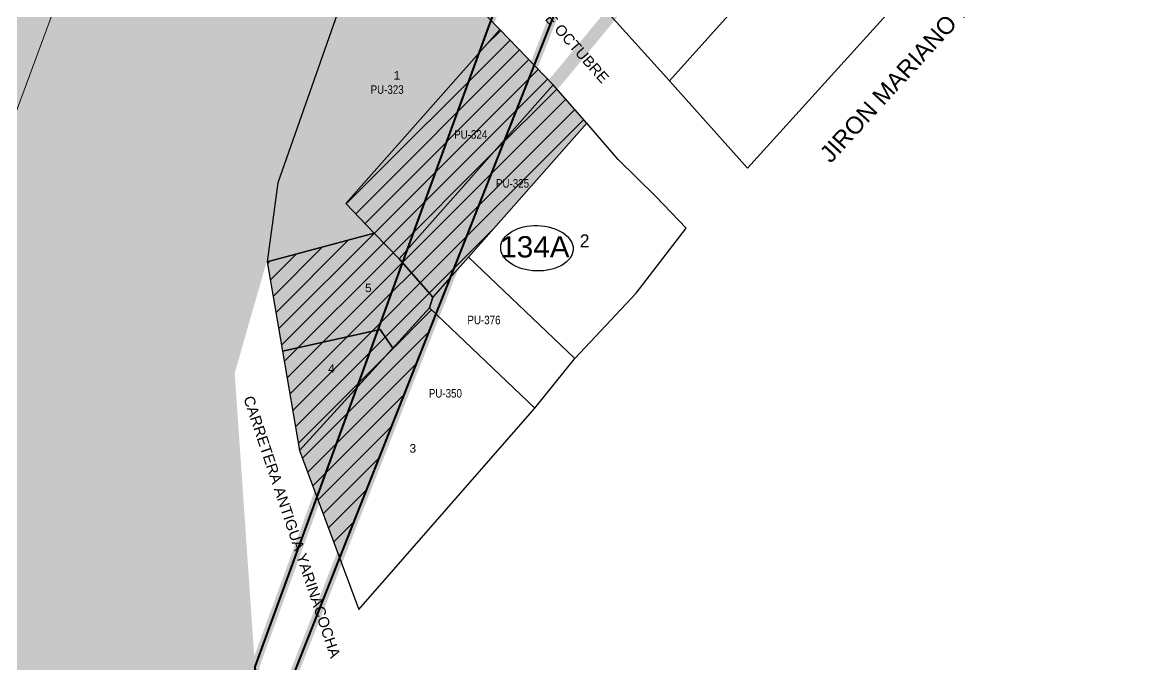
# Model space of a CAD drawing. Header units: metres. Extents: x 546056 to 547654, y 9072317 to 9075555.
# Drawn here: x 547336.3 to 547598.8, y 9074856.6 to 9075007.4 of the extents above; entities that cross this region are included whole.
import ezdxf
from ezdxf.enums import TextEntityAlignment as Align

# ---------------------------------------------------------------- set-up
doc = ezdxf.new("R2010")
doc.units = ezdxf.units.M
doc.linetypes.add('DASHED', pattern=[0.75, 0.5, -0.25])
doc.layers.get('0').update_dxf_attribs({"color": 130})
for name, color, linetype in [('0-poligonos', 7, 'DASHED'), ('000 COLINDANTE', 8, 'Continuous'), ('1. HACHT_FALTA EMPADRONAR', 1, 'Continuous'), ('2. HACHT_ EMPADRONADO', 2, 'Continuous'), ('3. HACHT_ADQUIRIDO', 3, 'Continuous'), ('CODIGO PREDIO', 5, 'Continuous'), ('ENTREGADOS A OPAT', 130, 'Continuous'), ('LOTES', 7, 'Continuous'), ('LOTES_PREDIOS', 7, 'Continuous'), ('MANZANA', 7, 'Continuous'), ('VIAS', 7, 'Continuous')]:
    doc.layers.add(name, color=color, linetype=linetype)
doc.styles.add('arial', font='arial.ttf', dxfattribs={"height": 0.1})
doc.styles.add('CODIGO', font='ARIALN.TTF')

msp = doc.modelspace()

# ---------------------------------------------------------------- hatches: boundary and pattern name
at = {"true_color": 0xbdeeff, "transparency": 33554559}
h = msp.add_hatch(color=254, dxfattribs=at)
h.dxf.hatch_style = 1
h.paths.add_polyline_path([(547349.3, 9074052.99), (547347.59, 9074107.75), (547335.9, 9074188.46), (547321.31, 9074245.17), (547392.34, 9074835.03), (547386.14, 9074925.07), (547416.57, 9075031.22), (547427.05, 9075045.78), (547416.93, 9075067.03), (547415.18, 9075076.21), (547429.51, 9075118.23), (547422.26, 9075124.53), (547421.14, 9075147.77), (547434.77, 9075162.43), (547439.89, 9075179.38), (547443.64, 9075197.78), (547462.71, 9075245.98), (547577.46, 9075370.75), (547399.73, 9075531.63), (547385.41, 9075513.8), (547357.77, 9075439.43), (547355.99, 9075440.1), (546239.78, 9072396.33), (546249.8, 9072358.35), (546734.39, 9072481.83), (546808.97, 9072697.79), (546816.43, 9072719.67), (546868.02, 9072857.11), (546870.42, 9072863.77), (547105.84, 9072927.93), (547071.26, 9073050.57), (547073.1, 9073080.4), (547077.07, 9073179.84), (547032.15, 9073499.03), (547079.36, 9073627.77), (547075.7, 9073729.58), (547086.01, 9073756.98), (547074.43, 9073809.59), (547233.46, 9073846.21), (547328.77, 9073908.99)])
at = {"layer": '2. HACHT_ EMPADRONADO', "lineweight": 0}
h = msp.add_hatch(color=50, dxfattribs=at)
h.dxf.hatch_style = 1
h.paths.add_polyline_path([(547424.87, 9075029.85), (547412.2, 9075015.19), (547396.22, 9074969.74), (547393.72, 9074951.21), (547418.89, 9074957.93), (547412.23, 9074964.87), (547443.49, 9075000.21), (547446.29, 9075007.88)])
h.paths.add_polyline_path([(547448.37, 9075005.74), (547446.29, 9075007.88), (547443.49, 9075000.21)])
h.paths.add_polyline_path([(547417.52, 9074990.07), (547426.31, 9074990.07), (547426.31, 9074993.14), (547417.52, 9074993.14)], flags=24)
h.paths.add_polyline_path([(547422.91, 9074993.45), (547425.47, 9074993.45), (547425.47, 9074996.46), (547422.91, 9074996.46)], flags=24)
at = {"layer": '3. HACHT_ADQUIRIDO', "lineweight": 0, "ltscale": 0.3}
h = msp.add_hatch(color=92, dxfattribs=at)
h.dxf.hatch_style = 1
h.paths.add_polyline_path([(547443.49, 9075000.21), (547412.23, 9074964.87), (547418.89, 9074957.93), (547424.72, 9074951.85), (547426.62, 9074954.01)])
h.paths.add_polyline_path([(547449.56, 9074979.95), (547456.43, 9074997.34), (547448.37, 9075005.74), (547443.49, 9075000.21), (547426.62, 9074954.01)])
h.paths.add_polyline_path([(547460.86, 9074992.72), (547456.43, 9074997.34), (547449.56, 9074979.95)])
h.paths.add_polyline_path([(547437.12, 9074979.54), (547445.91, 9074979.54), (547445.91, 9074982.6), (547437.12, 9074982.6)], flags=24)
h = msp.add_hatch(color=92, dxfattribs=at)
h.dxf.hatch_style = 1
h.paths.add_polyline_path([(547426.62, 9074954.01), (547424.72, 9074951.85), (547425.51, 9074950.96)])
h.paths.add_polyline_path([(547449.56, 9074979.95), (547426.62, 9074954.01), (547425.51, 9074950.96), (547432.65, 9074942.86), (547436.74, 9074947.49)])
h.paths.add_polyline_path([(547468.79, 9074983.73), (547460.86, 9074992.72), (547449.56, 9074979.95), (547436.74, 9074947.49), (547440.98, 9074952.28)])
h.paths.add_polyline_path([(547446.95, 9074968.04), (547455.74, 9074968.04), (547455.74, 9074971.11), (547446.95, 9074971.11)], flags=24)
h = msp.add_hatch(color=92, dxfattribs=at)
h.dxf.hatch_style = 1
h.paths.add_polyline_path([(547425.51, 9074950.96), (547424.72, 9074951.85), (547418.89, 9074957.93), (547393.72, 9074951.21), (547397.35, 9074930.19), (547419.74, 9074935.14)])
h.paths.add_polyline_path([(547431.88, 9074940.34), (547432.65, 9074942.86), (547425.51, 9074950.96), (547419.74, 9074935.14), (547420.27, 9074935.26), (547423.28, 9074930.92)])
h.paths.add_polyline_path([(547419.74, 9074935.14), (547397.35, 9074930.19), (547401.38, 9074906.92), (547414.81, 9074921.64)])
h.paths.add_polyline_path([(547416.22, 9074943.54), (547418.78, 9074943.54), (547418.78, 9074946.55), (547416.22, 9074946.55)], flags=24)
h.paths.add_polyline_path([(547407.57, 9074924.62), (547410.12, 9074924.62), (547410.12, 9074927.62), (547407.57, 9074927.62)], flags=24)
h = msp.add_hatch(color=92, dxfattribs=at)
h.dxf.hatch_style = 1
h.paths.add_polyline_path([(547436.74, 9074947.49), (547432.65, 9074942.86), (547431.88, 9074940.34), (547433.36, 9074938.93)])
h = msp.add_hatch(color=92, dxfattribs=at)
h.dxf.hatch_style = 1
h.paths.add_polyline_path([(547433.36, 9074938.93), (547431.88, 9074940.34), (547414.81, 9074921.64), (547405.45, 9074895.99), (547410.77, 9074881.7)])
h.paths.add_polyline_path([(547414.81, 9074921.64), (547401.38, 9074906.92), (547405.45, 9074895.99)])
h = msp.add_hatch(color=92, dxfattribs=at)
h.dxf.hatch_style = 1
h.paths.add_polyline_path([(547423.28, 9074930.92), (547420.27, 9074935.26), (547419.74, 9074935.14), (547414.81, 9074921.64)])
at = {"layer": 'ENTREGADOS A OPAT'}
h = msp.add_hatch(dxfattribs=at)
h.set_pattern_fill('ANSI31', color=256)
h.paths.add_polyline_path([(547443.49, 9075000.21), (547412.23, 9074964.87), (547418.89, 9074957.93), (547424.72, 9074951.85), (547426.62, 9074954.01)])
h.paths.add_polyline_path([(547449.56, 9074979.95), (547456.43, 9074997.34), (547448.37, 9075005.74), (547443.49, 9075000.21), (547426.62, 9074954.01)])
h.paths.add_polyline_path([(547460.86, 9074992.72), (547456.43, 9074997.34), (547449.56, 9074979.95)])
h.paths.add_polyline_path([(547437.12, 9074979.54), (547445.91, 9074979.54), (547445.91, 9074982.6), (547437.12, 9074982.6)], flags=24)
h = msp.add_hatch(dxfattribs=at)
h.set_pattern_fill('ANSI31', color=256)
h.paths.add_polyline_path([(547449.56, 9074979.95), (547426.62, 9074954.01), (547425.51, 9074950.96), (547432.65, 9074942.86), (547436.74, 9074947.49)])
h.paths.add_polyline_path([(547468.79, 9074983.73), (547460.86, 9074992.72), (547449.56, 9074979.95), (547436.74, 9074947.49), (547440.98, 9074952.28)])
h.paths.add_polyline_path([(547446.95, 9074968.04), (547455.74, 9074968.04), (547455.74, 9074971.11), (547446.95, 9074971.11)], flags=24)
h = msp.add_hatch(dxfattribs=at)
h.set_pattern_fill('ANSI31', color=256)
h.paths.add_polyline_path([(547425.51, 9074950.96), (547424.72, 9074951.85), (547418.89, 9074957.93), (547393.72, 9074951.21), (547397.35, 9074930.19), (547419.74, 9074935.14)])
h.paths.add_polyline_path([(547431.88, 9074940.34), (547432.65, 9074942.86), (547425.51, 9074950.96), (547419.78, 9074935.26), (547420.27, 9074935.26), (547423.28, 9074930.92)])
h.paths.add_polyline_path([(547419.74, 9074935.14), (547397.35, 9074930.19), (547401.38, 9074906.92), (547414.81, 9074921.64)])
h.paths.add_polyline_path([(547420.27, 9074935.26), (547419.74, 9074935.14), (547414.81, 9074921.64), (547423.28, 9074930.92)])
h.paths.add_polyline_path([(547416.22, 9074943.54), (547418.78, 9074943.54), (547418.78, 9074946.55), (547416.22, 9074946.55)], flags=24)
h.paths.add_polyline_path([(547407.57, 9074924.62), (547410.12, 9074924.62), (547410.12, 9074927.62), (547407.57, 9074927.62)], flags=24)
h = msp.add_hatch(dxfattribs=at)
h.set_pattern_fill('ANSI31', color=256)
h.paths.add_polyline_path([(547414.81, 9074921.64), (547401.38, 9074906.92), (547405.45, 9074895.99)])
h.paths.add_polyline_path([(547433.36, 9074938.93), (547431.88, 9074940.34), (547414.81, 9074921.64), (547405.45, 9074895.99), (547410.77, 9074881.7)])

# ---------------------------------------------------------------- linework, layer by layer
at = {"color": 6, "const_width": 2}
msp.add_lwpolyline([(547321.31, 9074245.17), (547392.34, 9074835.03), (547597.56, 9075354.76), (547577.46, 9075370.75), (547399.73, 9075531.63), (547385.41, 9075513.8), (547325.66, 9075439.44), (547216.73, 9075324.66), (546767.97, 9074094.98)], dxfattribs=at)
at = {"color": 250}
for points in [[(547424.87, 9075029.85), (547412.2, 9075015.19), (547396.22, 9074969.74), (547393.72, 9074951.21), (547418.89, 9074957.93), (547412.23, 9074964.87), (547448.37, 9075005.74)], [(547460.86, 9074992.72), (547448.37, 9075005.74), (547412.23, 9074964.87), (547418.89, 9074957.93), (547424.72, 9074951.85)], [(547468.79, 9074983.73), (547460.86, 9074992.72), (547424.72, 9074951.85), (547432.65, 9074942.86), (547440.98, 9074952.28)], [(547492.13, 9074959.05), (547484.96, 9074966.52), (547476.1, 9074975.22), (547468.79, 9074983.73), (547440.98, 9074952.28), (547465.95, 9074928.5), (547480.36, 9074943.8)], [(547424.72, 9074951.85), (547418.89, 9074957.93), (547393.72, 9074951.21), (547397.35, 9074930.19), (547420.27, 9074935.26), (547423.28, 9074930.92), (547431.88, 9074940.34), (547432.65, 9074942.86)], [(547440.98, 9074952.28), (547432.65, 9074942.86), (547431.88, 9074940.34), (547456.55, 9074916.84), (547465.95, 9074928.5)], [(547456.55, 9074916.84), (547431.88, 9074940.34), (547401.38, 9074906.92), (547415.29, 9074869.55)], [(547423.28, 9074930.92), (547420.27, 9074935.26), (547397.35, 9074930.19), (547401.38, 9074906.92)]]:
    msp.add_lwpolyline(points, close=True, dxfattribs=at)
msp.add_lwpolyline([(547423.28, 9074930.92), (547420.27, 9074935.26), (547419.78, 9074935.26), (547414.81, 9074921.64)], close=True)
at = {"layer": '0-poligonos', "ltscale": 5, "const_width": 2}
msp.add_lwpolyline([(547317.9, 9075351.69), (547336.65, 9075401.26), (547351.15, 9075441.91), (547353.46, 9075440.83), (547367.56, 9075479.52), (547374.59, 9075497.54), (547397.74, 9075531.82), (547472.26, 9075464.47), (547507.57, 9075432.78), (547550.26, 9075394.47), (547571.27, 9075375.44), (547566.1, 9075368.12), (547462.46, 9075248.73), (547410.56, 9075063.29), (547422.73, 9075046.37), (547396.12, 9075004.48), (547389.58, 9074984.79), (547383.96, 9074955.09), (547385.16, 9074919.61), (547386.36, 9074884.14), (547386.4, 9074883.68), (547386.69, 9074878.63), (547386.66, 9074878.22), (547372.12, 9074686.6)], dxfattribs=at)
at = {"layer": '0-poligonos', "ltscale": 3, "const_width": 2, "flags": 128}
msp.add_lwpolyline([(547577.41, 9075370.61), (547571.27, 9075375.44), (547566.1, 9075368.12), (547462.46, 9075248.73), (547410.56, 9075063.29), (547422.73, 9075046.37), (547396.12, 9075004.48), (547389.58, 9074984.79), (547383.96, 9074955.09), (547385.16, 9074919.61), (547386.36, 9074884.14), (547386.4, 9074883.68), (547386.69, 9074878.63), (547386.66, 9074878.22), (547381.25, 9074806.96), (547392.34, 9074835.03), (547390.89, 9074856.1), (547520.79, 9075212.03)], close=True, dxfattribs=at)
at = {"layer": '0-poligonos', "ltscale": 5, "const_width": 2}
msp.add_lwpolyline([(547597.56, 9075354.76), (547577.46, 9075370.75), (547520.79, 9075212.03), (547390.89, 9074856.1), (547392.34, 9074835.03)], close=True, dxfattribs=at)
at = {"layer": '000 COLINDANTE', "lineweight": 20}
msp.add_line((547433.87, 9075254.75), (546716.96, 9073312.76), dxfattribs=at)
at = {"layer": '000 COLINDANTE', "color": 8}
msp.add_lwpolyline([(547499.87, 9075039.21), (547514.48, 9075023.03), (547488.16, 9074993.64), (547473.59, 9075009.86), (547486.67, 9075024.45), (547499.87, 9075039.21)], dxfattribs=at)
at = {"layer": '1. HACHT_FALTA EMPADRONAR', "lineweight": 0, "const_width": 0.5}
msp.add_lwpolyline([(547597.56, 9075354.76), (547577.46, 9075370.75), (547520.79, 9075212.03), (547390.89, 9074856.1), (547392.34, 9074835.03)], close=True, dxfattribs=at)
at = {"layer": 'LOTES', "color": 240, "true_color": 0xed1f24, "const_width": 3}
msp.add_lwpolyline([(547460.86, 9074992.72), (547527.83, 9075073.85), (547498.94, 9075102.77)], dxfattribs=at)
at = {"layer": 'LOTES', "color": 7}
msp.add_lwpolyline([(547436.74, 9074947.49), (547432.65, 9074942.86), (547431.88, 9074940.34), (547433.36, 9074938.93)], close=True, dxfattribs=at)
msp.add_lwpolyline([(547436.74, 9074947.49), (547432.65, 9074942.86), (547431.88, 9074940.34), (547433.36, 9074938.93)], close=True, dxfattribs=at)
at = {"layer": 'LOTES_PREDIOS', "color": 250, "linetype": 'Continuous', "lineweight": 0}
msp.add_lwpolyline([(547514.12, 9075058.53), (547520.59, 9075065.76), (547527.66, 9075058.69), (547534.73, 9075051.61), (547557.16, 9075029.15), (547506.53, 9074973.18), (547488.16, 9074993.64), (547514.48, 9075023.03), (547499.87, 9075039.21), (547466.43, 9075076.13), (547480.64, 9075092.07)], dxfattribs=at).dxf.unprotected_set("ltscale", 0)
at = {"layer": 'MANZANA'}
msp.add_ellipse((547457.07, 9074954.36), major_axis=(8.51, -0.24), ratio=0.625347, start_param=-3.141592653589793, end_param=3.141592653589793, dxfattribs=at)

# ---------------------------------------------------------------- texts
at = {"layer": '000 COLINDANTE', "color": 8, "style": 'arial'}
msp.add_text('JIRON MARIANO MELGAR', height=4, rotation=47.5882, dxfattribs=at).set_placement((547526.01, 9074974.14))
msp.add_text('2', height=3, dxfattribs=at).set_placement((547468.26, 9074956.12), align=Align.MIDDLE)
at = {"layer": 'CODIGO PREDIO', "style": 'CODIGO'}
for s, p in [('PU-323', (547421.91, 9074991.62, 156.67)), ('PU-324', (547441.52, 9074981.08, 156.67)), ('PU-325', (547451.34, 9074969.59, 156.67)), ('PU-376', (547444.64, 9074937.52, 156.67)), ('PU-350', (547435.58, 9074920.31, 156.67))]:
    msp.add_text(s, height=2, dxfattribs=at).set_placement(p, align=Align.MIDDLE_CENTER)
at = {"layer": 'LOTES', "style": 'arial'}
for s, p in [('1', (547424.19, 9074994.95)), ('5', (547417.5, 9074945.05)), ('4', (547408.85, 9074926.12)), ('3', (547427.94, 9074907.38))]:
    msp.add_text(s, height=2, dxfattribs=at).set_placement(p, align=Align.MIDDLE)
at = {"layer": 'MANZANA', "style": 'arial'}
msp.add_text('134A', height=5, dxfattribs=at).set_placement((547456.59, 9074954.7), align=Align.MIDDLE)
at = {"layer": 'VIAS', "color": 7, "style": 'arial'}
for s, rotation, p in [('JIRON 16 DE OCTUBRE', 311.5788, (547446.31, 9075022.18)), ('CARRETERA ANTIGUA YARINACOCHA', 288.5097, (547388.14, 9074919.19))]:
    msp.add_text(s, height=2.5, rotation=rotation, dxfattribs=at).set_placement(p)

doc.saveas('drawing.dxf')
